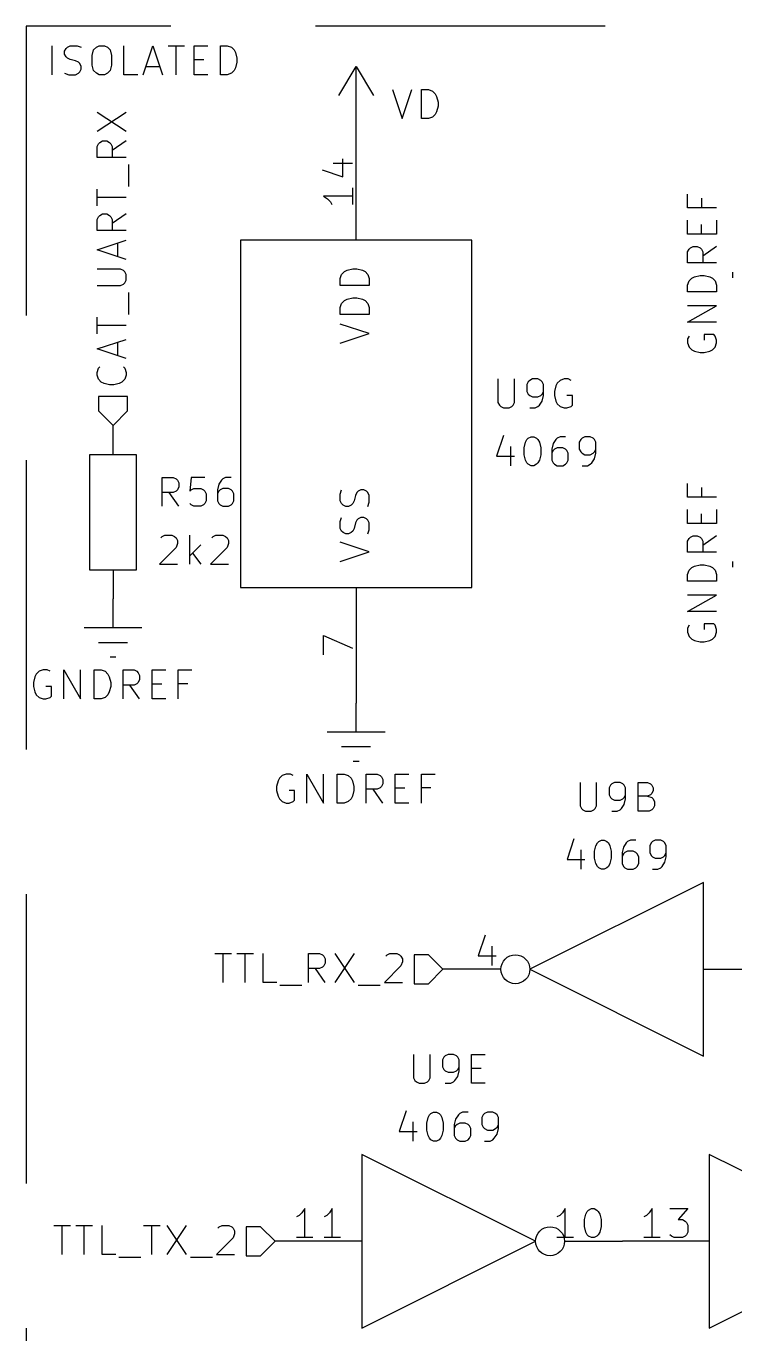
# Model space of a CAD drawing. Extents: x 0.4 to 16.1, y -11.3 to -0.4.
# Drawn here: x 5.87 to 7.094, y -8.17 to -5.91 of the extents above; entities that cross this region are included whole.
import ezdxf

# ---------------------------------------------------------------- set-up
doc = ezdxf.new("R2010")
doc.units = 0
doc.header["$MEASUREMENT"] = 0
doc.linetypes.add('DASHED', pattern=[0.75, 0.5, -0.25])
for name, color, linetype in [('BLUE3', 171, 'CONTINUOUS'), ('BROWN2', 54, 'CONTINUOUS'), ('CYAN2', 4, 'CONTINUOUS'), ('LYELLOW', 51, 'CONTINUOUS'), ('RED2', 1, 'CONTINUOUS')]:
    doc.layers.add(name, color=color, linetype=linetype)

msp = doc.modelspace()

# ---------------------------------------------------------------- linework, layer by layer
at = {"layer": 'BLUE3', "linetype": 'DASHED'}
for p, q in [((5.87, -5.91), (5.87, -8.22)), ((8.37, -5.91), (5.87, -5.91))]:
    msp.add_line(p, q, dxfattribs=at)
at = {"layer": 'BLUE3', "linetype": 'CONTINUOUS'}
for p, q in [((5.91503, -5.99387), (5.91503, -5.94387)), ((5.93646, -5.95339), (5.93884, -5.94863)), ((5.93646, -5.95815), (5.93646, -5.95339)), ((5.93884, -5.96291), (5.93646, -5.95815)), ((5.93884, -5.94863), (5.94122, -5.94625)), ((5.94122, -5.9653), (5.93884, -5.96291)), ((5.94122, -5.94625), (5.94598, -5.94387)), ((5.94598, -5.96767), (5.94122, -5.9653)), ((5.94598, -5.94387), (5.95789, -5.94387)), ((5.95789, -5.94387), (5.96503, -5.94625)), ((5.98407, -5.96053), (5.98646, -5.95101)), ((5.98407, -5.9772), (5.98407, -5.96053)), ((5.98646, -5.95101), (5.99122, -5.94625)), ((5.99122, -5.94625), (5.99598, -5.94387)), ((5.99598, -5.94387), (6.0055, -5.94387)), ((6.0055, -5.94387), (6.01027, -5.94625)), ((6.01027, -5.94625), (6.01503, -5.95101)), ((6.01503, -5.95101), (6.01741, -5.96053)), ((6.01741, -5.96053), (6.01741, -5.9772)), ((6.03884, -5.99387), (6.03884, -5.94387)), ((6.07217, -5.99387), (6.08884, -5.94387)), ((6.08884, -5.94387), (6.1055, -5.99387)), ((6.11503, -5.94387), (6.1436, -5.94387)), ((6.12931, -5.99387), (6.12931, -5.94387)), ((6.16027, -5.99387), (6.16027, -5.94387)), ((6.16027, -5.94387), (6.18407, -5.94387)), ((6.2055, -5.99387), (6.2055, -5.94387)), ((6.2055, -5.94387), (6.21741, -5.94387)), ((6.21741, -5.94387), (6.22455, -5.94625)), ((6.22455, -5.94625), (6.22931, -5.95101)), ((6.22931, -5.95101), (6.2317, -5.95577)), ((6.2317, -5.95577), (6.23407, -5.9653)), ((6.23407, -5.9653), (6.23407, -5.97244)), ((5.9555, -5.97006), (5.94598, -5.96767)), ((5.96027, -5.97244), (5.9555, -5.97006)), ((5.96265, -5.97482), (5.96027, -5.97244)), ((5.96503, -5.97958), (5.96265, -5.97482)), ((5.96265, -5.9891), (5.96503, -5.98434)), ((5.96503, -5.98434), (5.96503, -5.97958)), ((5.98646, -5.98672), (5.98407, -5.9772)), ((5.99122, -5.99148), (5.98646, -5.98672)), ((6.01503, -5.98672), (6.01027, -5.99148)), ((6.01741, -5.9772), (6.01503, -5.98672)), ((6.07693, -5.97958), (6.10074, -5.97958)), ((6.16027, -5.96767), (6.17693, -5.96767)), ((6.22931, -5.98672), (6.22455, -5.99148)), ((6.2317, -5.98196), (6.22931, -5.98672)), ((6.23407, -5.97244), (6.2317, -5.98196)), ((5.93646, -5.99148), (5.9436, -5.99387)), ((5.9436, -5.99387), (5.9555, -5.99387)), ((5.9555, -5.99387), (5.96027, -5.99148)), ((5.96027, -5.99148), (5.96265, -5.9891)), ((5.99598, -5.99387), (5.99122, -5.99148)), ((6.0055, -5.99387), (5.99598, -5.99387)), ((6.01027, -5.99148), (6.0055, -5.99387)), ((6.06265, -5.99387), (6.03884, -5.99387)), ((6.18407, -5.99387), (6.16027, -5.99387)), ((6.21741, -5.99387), (6.2055, -5.99387)), ((6.22455, -5.99148), (6.21741, -5.99387))]:
    msp.add_line(p, q, dxfattribs=at)
at = {"layer": 'BROWN2', "linetype": 'CONTINUOUS'}
for p, q in [((5.99262, -6.09175), (6.04262, -6.05842)), ((5.99262, -6.05842), (6.04262, -6.09175)), ((5.99262, -6.11794), (5.995, -6.11318)), ((5.99262, -6.13699), (5.99262, -6.11794)), ((5.995, -6.11318), (5.99738, -6.1108)), ((5.99738, -6.1108), (6.00214, -6.10842)), ((6.00214, -6.10842), (6.00928, -6.10842)), ((6.00928, -6.10842), (6.01405, -6.1108)), ((6.01405, -6.1108), (6.01643, -6.11318)), ((6.01643, -6.11318), (6.01881, -6.11794)), ((6.04262, -6.10842), (6.01881, -6.12509)), ((6.01881, -6.11794), (6.01881, -6.13699)), ((6.04262, -6.13699), (5.99262, -6.13699)), ((6.04738, -6.18699), (6.04738, -6.1489)), ((5.99262, -6.22032), (5.99262, -6.19175)), ((6.04262, -6.20604), (5.99262, -6.20604)), ((5.995, -6.23937), (5.99738, -6.23699)), ((5.99738, -6.23699), (6.00214, -6.23461)), ((6.00214, -6.23461), (6.00928, -6.23461)), ((6.00928, -6.23461), (6.01405, -6.23699)), ((6.01405, -6.23699), (6.01643, -6.23937)), ((6.04262, -6.23461), (6.01881, -6.25128)), ((5.99262, -6.24413), (5.995, -6.23937)), ((5.99262, -6.26318), (5.99262, -6.24413)), ((6.01643, -6.23937), (6.01881, -6.24413)), ((6.01881, -6.24413), (6.01881, -6.26318)), ((6.04262, -6.26318), (5.99262, -6.26318)), ((5.99262, -6.29652), (6.04262, -6.27985)), ((6.04262, -6.31318), (5.99262, -6.29652)), ((6.02833, -6.30842), (6.02833, -6.28461)), ((6.03309, -6.32985), (5.99262, -6.32985)), ((6.03785, -6.33223), (6.03309, -6.32985)), ((6.04024, -6.33461), (6.03785, -6.33223)), ((6.04262, -6.33937), (6.04024, -6.33461)), ((6.04024, -6.35366), (6.04262, -6.3489)), ((6.04262, -6.3489), (6.04262, -6.33937)), ((5.99262, -6.35842), (6.03309, -6.35842)), ((6.03309, -6.35842), (6.03785, -6.35604)), ((6.03785, -6.35604), (6.04024, -6.35366)), ((6.04738, -6.40842), (6.04738, -6.37032)), ((5.99262, -6.44175), (5.99262, -6.41318)), ((6.04262, -6.42747), (5.99262, -6.42747)), ((5.99262, -6.46794), (6.04262, -6.45128)), ((6.02833, -6.47985), (6.02833, -6.45604)), ((6.04262, -6.48461), (5.99262, -6.46794)), ((5.99262, -6.50842), (5.995, -6.50128)), ((5.99262, -6.51318), (5.99262, -6.50842)), ((5.995, -6.50128), (5.99738, -6.4989)), ((6.03785, -6.4989), (6.04024, -6.50128)), ((6.04024, -6.50128), (6.04262, -6.50842)), ((6.04262, -6.50842), (6.04262, -6.51318)), ((5.995, -6.52032), (5.99262, -6.51318)), ((5.99976, -6.52509), (5.995, -6.52032)), ((6.00452, -6.52747), (5.99976, -6.52509)), ((6.01405, -6.52985), (6.00452, -6.52747)), ((6.02119, -6.52985), (6.01405, -6.52985)), ((6.03071, -6.52747), (6.02119, -6.52985)), ((6.03547, -6.52509), (6.03071, -6.52747)), ((6.04024, -6.52032), (6.03547, -6.52509)), ((6.04262, -6.51318), (6.04024, -6.52032)), ((6.045, -6.55), (5.995, -6.55)), ((5.995, -6.55), (5.995, -6.575)), ((6.045, -6.575), (6.045, -6.55)), ((5.995, -6.575), (6.02, -6.6)), ((6.02, -6.6), (6.045, -6.575)), ((6.19604, -7.51262), (6.22461, -7.51262)), ((6.21032, -7.56262), (6.21032, -7.51262)), ((6.23413, -7.51262), (6.2627, -7.51262)), ((6.24842, -7.56262), (6.24842, -7.51262)), ((6.27937, -7.56262), (6.27937, -7.51262)), ((6.35794, -7.56262), (6.35794, -7.51262)), ((6.35794, -7.51262), (6.37699, -7.51262)), ((6.37699, -7.51262), (6.38175, -7.515)), ((6.38175, -7.515), (6.38413, -7.51738)), ((6.38413, -7.51738), (6.38652, -7.52214)), ((6.38652, -7.52214), (6.38652, -7.52928)), ((6.40318, -7.51262), (6.43652, -7.56262)), ((6.43652, -7.51262), (6.40318, -7.56262)), ((6.49128, -7.51738), (6.49366, -7.515)), ((6.49366, -7.515), (6.49842, -7.51262)), ((6.49842, -7.51262), (6.51032, -7.51262)), ((6.51032, -7.51262), (6.51509, -7.515)), ((6.51509, -7.515), (6.51747, -7.51738)), ((6.51747, -7.51738), (6.51985, -7.52214)), ((6.51985, -7.52214), (6.51985, -7.5269)), ((6.565, -7.515), (6.54, -7.515)), ((6.54, -7.515), (6.54, -7.565)), ((6.59, -7.54), (6.565, -7.515)), ((6.37699, -7.53881), (6.35794, -7.53881)), ((6.38652, -7.56262), (6.36985, -7.53881)), ((6.38175, -7.53643), (6.37699, -7.53881)), ((6.38413, -7.53405), (6.38175, -7.53643)), ((6.38652, -7.52928), (6.38413, -7.53405)), ((6.51747, -7.53405), (6.4889, -7.56262)), ((6.51985, -7.5269), (6.51747, -7.53405)), ((6.565, -7.565), (6.59, -7.54)), ((6.30318, -7.56262), (6.27937, -7.56262)), ((6.30794, -7.56738), (6.34604, -7.56738)), ((6.44366, -7.56738), (6.48175, -7.56738)), ((6.4889, -7.56262), (6.51985, -7.56262)), ((6.54, -7.565), (6.565, -7.565)), ((5.91794, -7.98262), (5.94652, -7.98262)), ((5.93223, -8.03262), (5.93223, -7.98262)), ((5.95604, -7.98262), (5.98461, -7.98262)), ((5.97032, -8.03262), (5.97032, -7.98262)), ((6.00128, -8.03262), (6.00128, -7.98262)), ((6.0727, -7.98262), (6.10128, -7.98262)), ((6.08699, -8.03262), (6.08699, -7.98262)), ((6.11318, -7.98262), (6.14652, -8.03262)), ((6.14652, -7.98262), (6.11318, -8.03262)), ((6.20128, -7.98738), (6.20366, -7.985)), ((6.20366, -7.985), (6.20842, -7.98262)), ((6.20842, -7.98262), (6.22032, -7.98262)), ((6.22032, -7.98262), (6.22509, -7.985)), ((6.22509, -7.985), (6.22747, -7.98738)), ((6.22747, -7.98738), (6.22985, -7.99214)), ((6.22985, -7.9969), (6.22747, -8.00405)), ((6.22985, -7.99214), (6.22985, -7.9969)), ((6.275, -7.985), (6.25, -7.985)), ((6.25, -7.985), (6.25, -8.035)), ((6.3, -8.01), (6.275, -7.985)), ((6.22747, -8.00405), (6.1989, -8.03262)), ((6.275, -8.035), (6.3, -8.01)), ((6.02509, -8.03262), (6.00128, -8.03262)), ((6.02985, -8.03738), (6.06794, -8.03738)), ((6.15366, -8.03738), (6.19175, -8.03738)), ((6.1989, -8.03262), (6.22985, -8.03262)), ((6.25, -8.035), (6.275, -8.035))]:
    msp.add_line(p, q, dxfattribs=at)
at = {"layer": 'CYAN2', "linetype": 'CONTINUOUS'}
for p, q in [((6.50289, -6.01969), (6.51956, -6.06969)), ((6.51956, -6.06969), (6.53622, -6.01969)), ((6.55289, -6.06969), (6.55289, -6.01969)), ((6.55289, -6.01969), (6.56479, -6.01969)), ((6.56479, -6.01969), (6.57193, -6.02207)), ((6.57193, -6.02207), (6.5767, -6.02683)), ((6.5767, -6.02683), (6.57908, -6.0316)), ((6.57908, -6.0316), (6.58146, -6.04112)), ((6.58146, -6.04826), (6.57908, -6.05779)), ((6.58146, -6.04112), (6.58146, -6.04826)), ((6.56479, -6.06969), (6.55289, -6.06969)), ((6.57193, -6.06731), (6.56479, -6.06969)), ((6.5767, -6.06255), (6.57193, -6.06731)), ((6.57908, -6.05779), (6.5767, -6.06255)), ((7.01262, -6.22407), (7.01262, -6.20026)), ((7.03643, -6.20741), (7.03643, -6.22407)), ((7.06262, -6.22407), (7.01262, -6.22407)), ((7.01262, -6.26931), (7.01262, -6.2455)), ((7.03643, -6.26931), (7.03643, -6.25265)), ((7.06262, -6.2455), (7.06262, -6.26931)), ((7.06262, -6.26931), (7.01262, -6.26931)), ((7.01262, -6.30026), (7.015, -6.2955)), ((7.01262, -6.31931), (7.01262, -6.30026)), ((7.015, -6.2955), (7.01738, -6.29312)), ((7.01738, -6.29312), (7.02214, -6.29074)), ((7.02214, -6.29074), (7.02928, -6.29074)), ((7.02928, -6.29074), (7.03405, -6.29312)), ((7.03405, -6.29312), (7.03643, -6.2955)), ((7.03643, -6.2955), (7.03881, -6.30026)), ((7.06262, -6.29074), (7.03881, -6.30741)), ((7.03881, -6.30026), (7.03881, -6.31931)), ((7.06262, -6.31931), (7.01262, -6.31931)), ((6.41262, -6.34619), (6.415, -6.33905)), ((6.41262, -6.35809), (6.41262, -6.34619)), ((6.415, -6.33905), (6.41976, -6.33428)), ((6.41976, -6.33428), (6.42452, -6.3319)), ((6.42452, -6.3319), (6.43405, -6.32952)), ((6.43405, -6.32952), (6.44119, -6.32952)), ((6.44119, -6.32952), (6.45071, -6.3319)), ((6.45071, -6.3319), (6.45547, -6.33428)), ((6.45547, -6.33428), (6.46024, -6.33905)), ((6.46024, -6.33905), (6.46262, -6.34619)), ((6.46262, -6.34619), (6.46262, -6.35809)), ((7.01262, -6.35741), (7.015, -6.35026)), ((7.015, -6.35026), (7.01976, -6.3455)), ((7.01976, -6.3455), (7.02452, -6.34312)), ((7.02452, -6.34312), (7.03405, -6.34074)), ((7.03405, -6.34074), (7.04119, -6.34074)), ((7.04119, -6.34074), (7.05071, -6.34312)), ((7.05071, -6.34312), (7.05547, -6.3455)), ((7.05547, -6.3455), (7.06024, -6.35026)), ((7.06024, -6.35026), (7.06262, -6.35741)), ((6.46262, -6.35809), (6.41262, -6.35809)), ((7.01262, -6.36931), (7.01262, -6.35741)), ((7.06262, -6.36931), (7.01262, -6.36931)), ((7.06262, -6.35741), (7.06262, -6.36931)), ((6.41262, -6.39619), (6.415, -6.38905)), ((6.415, -6.38905), (6.41976, -6.38428)), ((6.41976, -6.38428), (6.42452, -6.3819)), ((6.42452, -6.3819), (6.43405, -6.37952)), ((6.43405, -6.37952), (6.44119, -6.37952)), ((6.44119, -6.37952), (6.45071, -6.3819)), ((6.45071, -6.3819), (6.45547, -6.38428)), ((6.45547, -6.38428), (6.46024, -6.38905)), ((6.46024, -6.38905), (6.46262, -6.39619)), ((7.01262, -6.42169), (7.06262, -6.39312)), ((7.06262, -6.39312), (7.01262, -6.39312)), ((6.41262, -6.40809), (6.41262, -6.39619)), ((6.46262, -6.40809), (6.41262, -6.40809)), ((6.46262, -6.39619), (6.46262, -6.40809)), ((6.46262, -6.44143), (6.41262, -6.42476)), ((7.06262, -6.42169), (7.01262, -6.42169)), ((6.41262, -6.45809), (6.46262, -6.44143)), ((7.015, -6.4455), (7.01262, -6.45026)), ((7.01262, -6.45026), (7.01262, -6.45741)), ((7.01262, -6.45741), (7.015, -6.46455)), ((7.05785, -6.44312), (7.04119, -6.44312)), ((7.04119, -6.44312), (7.04119, -6.45265)), ((7.06024, -6.4455), (7.05785, -6.44312)), ((7.06262, -6.45265), (7.06024, -6.4455)), ((7.06024, -6.46455), (7.06262, -6.45741)), ((7.06262, -6.45741), (7.06262, -6.45265)), ((7.015, -6.46455), (7.01976, -6.46931)), ((7.01976, -6.46931), (7.02452, -6.47169)), ((7.02452, -6.47169), (7.03405, -6.47407)), ((7.03405, -6.47407), (7.04119, -6.47407)), ((7.04119, -6.47407), (7.05071, -6.47169)), ((7.05071, -6.47169), (7.05547, -6.46931)), ((7.05547, -6.46931), (7.06024, -6.46455)), ((6.68503, -6.51975), (6.68503, -6.56023)), ((6.7136, -6.56023), (6.7136, -6.51975)), ((6.73741, -6.52451), (6.73503, -6.52928)), ((6.73503, -6.52928), (6.73503, -6.54118)), ((6.73979, -6.52213), (6.73741, -6.52451)), ((6.74455, -6.51975), (6.73979, -6.52213)), ((6.75407, -6.51975), (6.74455, -6.51975)), ((6.75884, -6.52213), (6.75407, -6.51975)), ((6.76122, -6.52451), (6.75884, -6.52213)), ((6.7636, -6.52928), (6.76122, -6.52451)), ((6.7636, -6.54832), (6.7636, -6.52928)), ((6.78741, -6.52689), (6.78503, -6.53166)), ((6.79217, -6.52213), (6.78741, -6.52689)), ((6.79931, -6.51975), (6.79217, -6.52213)), ((6.80646, -6.51975), (6.79931, -6.51975)), ((6.81122, -6.52213), (6.80646, -6.51975)), ((6.73503, -6.54118), (6.73741, -6.54594)), ((6.73741, -6.54594), (6.73979, -6.54832)), ((6.73979, -6.54832), (6.74455, -6.5507)), ((6.74455, -6.5507), (6.75407, -6.5507)), ((6.75407, -6.5507), (6.75884, -6.54832)), ((6.75884, -6.54832), (6.76122, -6.54594)), ((6.76122, -6.54594), (6.7636, -6.54118)), ((6.76122, -6.55785), (6.7636, -6.54832)), ((6.78503, -6.53166), (6.78265, -6.54118)), ((6.78265, -6.54118), (6.78265, -6.54832)), ((6.78265, -6.54832), (6.78503, -6.55785)), ((6.8136, -6.54832), (6.80407, -6.54832)), ((6.8136, -6.56499), (6.8136, -6.54832)), ((6.68503, -6.56023), (6.68741, -6.56499)), ((6.68741, -6.56499), (6.68979, -6.56737)), ((6.68979, -6.56737), (6.69455, -6.56975)), ((6.69455, -6.56975), (6.70407, -6.56975)), ((6.70407, -6.56975), (6.70884, -6.56737)), ((6.70884, -6.56737), (6.71122, -6.56499)), ((6.71122, -6.56499), (6.7136, -6.56023)), ((6.73979, -6.56975), (6.74931, -6.56975)), ((6.74931, -6.56975), (6.75407, -6.56737)), ((6.75407, -6.56737), (6.75646, -6.56499)), ((6.75646, -6.56499), (6.76122, -6.55785)), ((6.78503, -6.55785), (6.78741, -6.56261)), ((6.78741, -6.56261), (6.79217, -6.56737)), ((6.79217, -6.56737), (6.79931, -6.56975)), ((6.79931, -6.56975), (6.80407, -6.56975)), ((6.80407, -6.56975), (6.81122, -6.56737)), ((6.81122, -6.56737), (6.8136, -6.56499)), ((6.69455, -6.61725), (6.68265, -6.65296)), ((6.73741, -6.62201), (6.74217, -6.61963)), ((6.74217, -6.61963), (6.74693, -6.61963)), ((6.74693, -6.61963), (6.75169, -6.62201)), ((6.79217, -6.61963), (6.78741, -6.62201)), ((6.80169, -6.61963), (6.79217, -6.61963)), ((6.83503, -6.61963), (6.83026, -6.62201)), ((6.84455, -6.61963), (6.83503, -6.61963)), ((6.84931, -6.62201), (6.84455, -6.61963)), ((6.70646, -6.6363), (6.70646, -6.66963)), ((6.73026, -6.63868), (6.73265, -6.62915)), ((6.73026, -6.65058), (6.73026, -6.63868)), ((6.73265, -6.62915), (6.73503, -6.62439)), ((6.73503, -6.62439), (6.73741, -6.62201)), ((6.75169, -6.62201), (6.75407, -6.62439)), ((6.75407, -6.62439), (6.75646, -6.62915)), ((6.75646, -6.62915), (6.75883, -6.63868)), ((6.75883, -6.63868), (6.75883, -6.65058)), ((6.78026, -6.63154), (6.77789, -6.64106)), ((6.77789, -6.64106), (6.77789, -6.66011)), ((6.78026, -6.64344), (6.77789, -6.6482)), ((6.78503, -6.62439), (6.78026, -6.63154)), ((6.78265, -6.64106), (6.78026, -6.64344)), ((6.78741, -6.63868), (6.78265, -6.64106)), ((6.78741, -6.62201), (6.78503, -6.62439)), ((6.79693, -6.63868), (6.78741, -6.63868)), ((6.80169, -6.64106), (6.79693, -6.63868)), ((6.80407, -6.64344), (6.80169, -6.64106)), ((6.80646, -6.6482), (6.80407, -6.64344)), ((6.82789, -6.62439), (6.8255, -6.62915)), ((6.8255, -6.62915), (6.8255, -6.64106)), ((6.8255, -6.64106), (6.82789, -6.64582)), ((6.83026, -6.62201), (6.82789, -6.62439)), ((6.85169, -6.62439), (6.84931, -6.62201)), ((6.85407, -6.62915), (6.85169, -6.62439)), ((6.85169, -6.64582), (6.85407, -6.64106)), ((6.85407, -6.6482), (6.85407, -6.62915)), ((6.68265, -6.65296), (6.7136, -6.65296)), ((6.73265, -6.66011), (6.73026, -6.65058)), ((6.73503, -6.66487), (6.73265, -6.66011)), ((6.73741, -6.66725), (6.73503, -6.66487)), ((6.75407, -6.66487), (6.75169, -6.66725)), ((6.75646, -6.66011), (6.75407, -6.66487)), ((6.75883, -6.65058), (6.75646, -6.66011)), ((6.77789, -6.66011), (6.78026, -6.66487)), ((6.78026, -6.66487), (6.78265, -6.66725)), ((6.80169, -6.66725), (6.80407, -6.66487)), ((6.80407, -6.66487), (6.80646, -6.66011)), ((6.80646, -6.66011), (6.80646, -6.6482)), ((6.82789, -6.64582), (6.83026, -6.6482)), ((6.83026, -6.6482), (6.83503, -6.65058)), ((6.83503, -6.65058), (6.84455, -6.65058)), ((6.84455, -6.65058), (6.84931, -6.6482)), ((6.84455, -6.66725), (6.84693, -6.66487)), ((6.84693, -6.66487), (6.85169, -6.65772)), ((6.84931, -6.6482), (6.85169, -6.64582)), ((6.85169, -6.65772), (6.85407, -6.6482)), ((6.74217, -6.66963), (6.73741, -6.66725)), ((6.74693, -6.66963), (6.74217, -6.66963)), ((6.75169, -6.66725), (6.74693, -6.66963)), ((6.78265, -6.66725), (6.78741, -6.66963)), ((6.78741, -6.66963), (6.79693, -6.66963)), ((6.79693, -6.66963), (6.80169, -6.66725)), ((6.83026, -6.66963), (6.83979, -6.66963)), ((6.83979, -6.66963), (6.84455, -6.66725)), ((6.10503, -6.73975), (6.10503, -6.68975)), ((6.10503, -6.68975), (6.12407, -6.68975)), ((6.12407, -6.68975), (6.12884, -6.69213)), ((6.12884, -6.69213), (6.13122, -6.69451)), ((6.13122, -6.71118), (6.12884, -6.71356)), ((6.13122, -6.69451), (6.1336, -6.69928)), ((6.1336, -6.70642), (6.13122, -6.71118)), ((6.1336, -6.69928), (6.1336, -6.70642)), ((6.15503, -6.68975), (6.15265, -6.71356)), ((6.15265, -6.71356), (6.15503, -6.71118)), ((6.17884, -6.68975), (6.15503, -6.68975)), ((6.15503, -6.71118), (6.15979, -6.7088)), ((6.15979, -6.7088), (6.17169, -6.7088)), ((6.17169, -6.7088), (6.17646, -6.71118)), ((6.17646, -6.71118), (6.17884, -6.71356)), ((6.20265, -6.70166), (6.20027, -6.71118)), ((6.20027, -6.71118), (6.20027, -6.73023)), ((6.20741, -6.69451), (6.20265, -6.70166)), ((6.20503, -6.71118), (6.20265, -6.71356)), ((6.20979, -6.7088), (6.20503, -6.71118)), ((6.20979, -6.69213), (6.20741, -6.69451)), ((6.21455, -6.68975), (6.20979, -6.69213)), ((6.21931, -6.7088), (6.20979, -6.7088)), ((6.22407, -6.68975), (6.21455, -6.68975)), ((6.22407, -6.71118), (6.21931, -6.7088)), ((6.22646, -6.71356), (6.22407, -6.71118)), ((6.41262, -6.71857), (6.415, -6.71143)), ((6.44833, -6.71143), (6.44357, -6.71381)), ((6.45309, -6.71143), (6.44833, -6.71143)), ((6.45785, -6.71381), (6.45309, -6.71143)), ((7.01262, -6.72407), (7.01262, -6.70026)), ((7.03643, -6.70741), (7.03643, -6.72407)), ((6.12407, -6.71594), (6.10503, -6.71594)), ((6.1336, -6.73975), (6.11693, -6.71594)), ((6.12884, -6.71356), (6.12407, -6.71594)), ((6.17884, -6.71356), (6.18122, -6.71832)), ((6.18122, -6.73023), (6.17884, -6.73499)), ((6.18122, -6.71832), (6.18122, -6.73023)), ((6.20265, -6.71356), (6.20027, -6.71832)), ((6.20027, -6.73023), (6.20265, -6.73499)), ((6.22884, -6.71832), (6.22646, -6.71356)), ((6.22646, -6.73499), (6.22884, -6.73023)), ((6.22884, -6.73023), (6.22884, -6.71832)), ((6.41262, -6.73047), (6.41262, -6.71857)), ((6.415, -6.73524), (6.41262, -6.73047)), ((6.43643, -6.73047), (6.43405, -6.73524)), ((6.43881, -6.72095), (6.43643, -6.73047)), ((6.44119, -6.71619), (6.43881, -6.72095)), ((6.44357, -6.71381), (6.44119, -6.71619)), ((6.46024, -6.71619), (6.45785, -6.71381)), ((6.46262, -6.72095), (6.46024, -6.71619)), ((6.46024, -6.74), (6.46262, -6.73285)), ((6.46262, -6.73285), (6.46262, -6.72095)), ((7.06262, -6.72407), (7.01262, -6.72407)), ((6.15503, -6.73737), (6.15265, -6.73499)), ((6.15979, -6.73975), (6.15503, -6.73737)), ((6.17169, -6.73975), (6.15979, -6.73975)), ((6.17646, -6.73737), (6.17169, -6.73975)), ((6.17884, -6.73499), (6.17646, -6.73737)), ((6.20265, -6.73499), (6.20503, -6.73737)), ((6.20503, -6.73737), (6.20979, -6.73975)), ((6.20979, -6.73975), (6.21931, -6.73975)), ((6.21931, -6.73975), (6.22407, -6.73737)), ((6.22407, -6.73737), (6.22646, -6.73499)), ((6.41738, -6.73762), (6.415, -6.73524)), ((6.42214, -6.74), (6.41738, -6.73762)), ((6.4269, -6.74), (6.42214, -6.74)), ((6.43167, -6.73762), (6.4269, -6.74)), ((6.43405, -6.73524), (6.43167, -6.73762)), ((7.01262, -6.76931), (7.01262, -6.7455)), ((7.03643, -6.76931), (7.03643, -6.75265)), ((7.06262, -6.7455), (7.06262, -6.76931)), ((6.41262, -6.76619), (6.415, -6.75905)), ((6.41262, -6.77809), (6.41262, -6.76619)), ((6.415, -6.78285), (6.41262, -6.77809)), ((6.43643, -6.77809), (6.43405, -6.78285)), ((6.43881, -6.76857), (6.43643, -6.77809)), ((6.44119, -6.76381), (6.43881, -6.76857)), ((6.44357, -6.76143), (6.44119, -6.76381)), ((6.44833, -6.75905), (6.44357, -6.76143)), ((6.45309, -6.75905), (6.44833, -6.75905)), ((6.45785, -6.76143), (6.45309, -6.75905)), ((6.46024, -6.76381), (6.45785, -6.76143)), ((6.46262, -6.76857), (6.46024, -6.76381)), ((6.46262, -6.78047), (6.46262, -6.76857)), ((7.06262, -6.76931), (7.01262, -6.76931)), ((6.10265, -6.79439), (6.10503, -6.79201)), ((6.10503, -6.79201), (6.10979, -6.78963)), ((6.10979, -6.78963), (6.12169, -6.78963)), ((6.12169, -6.78963), (6.12645, -6.79201)), ((6.12645, -6.79201), (6.12883, -6.79439)), ((6.12883, -6.79439), (6.13122, -6.79915)), ((6.13122, -6.79915), (6.13122, -6.80391)), ((6.15265, -6.83963), (6.15265, -6.78963)), ((6.19074, -6.79439), (6.19312, -6.79201)), ((6.19312, -6.79201), (6.19788, -6.78963)), ((6.19788, -6.78963), (6.20979, -6.78963)), ((6.20979, -6.78963), (6.21455, -6.79201)), ((6.21455, -6.79201), (6.21693, -6.79439)), ((6.21693, -6.79439), (6.21931, -6.79915)), ((6.21931, -6.79915), (6.21931, -6.80391)), ((6.46262, -6.81857), (6.41262, -6.8019)), ((6.41738, -6.78524), (6.415, -6.78285)), ((6.42214, -6.78762), (6.41738, -6.78524)), ((6.4269, -6.78762), (6.42214, -6.78762)), ((6.43167, -6.78524), (6.4269, -6.78762)), ((6.43405, -6.78285), (6.43167, -6.78524)), ((6.46024, -6.78762), (6.46262, -6.78047)), ((7.01262, -6.80026), (7.015, -6.7955)), ((7.01262, -6.81931), (7.01262, -6.80026)), ((7.015, -6.7955), (7.01738, -6.79312)), ((7.01738, -6.79312), (7.02214, -6.79074)), ((7.02214, -6.79074), (7.02928, -6.79074)), ((7.02928, -6.79074), (7.03405, -6.79312)), ((7.03405, -6.79312), (7.03643, -6.7955)), ((7.03643, -6.7955), (7.03881, -6.80026)), ((7.06262, -6.79074), (7.03881, -6.80741)), ((7.03881, -6.80026), (7.03881, -6.81931)), ((6.12883, -6.81106), (6.10026, -6.83963)), ((6.13122, -6.80391), (6.12883, -6.81106)), ((6.17169, -6.8063), (6.15265, -6.82534)), ((6.15741, -6.82058), (6.17169, -6.83963)), ((6.21693, -6.81106), (6.18836, -6.83963)), ((6.21931, -6.80391), (6.21693, -6.81106)), ((6.41262, -6.83524), (6.46262, -6.81857)), ((7.06262, -6.81931), (7.01262, -6.81931)), ((6.10026, -6.83963), (6.13122, -6.83963)), ((6.18836, -6.83963), (6.21931, -6.83963)), ((7.015, -6.85026), (7.01976, -6.8455)), ((7.01976, -6.8455), (7.02452, -6.84312)), ((7.02452, -6.84312), (7.03405, -6.84074)), ((7.03405, -6.84074), (7.04119, -6.84074)), ((7.04119, -6.84074), (7.05071, -6.84312)), ((7.05071, -6.84312), (7.05547, -6.8455)), ((7.05547, -6.8455), (7.06024, -6.85026)), ((7.01262, -6.85741), (7.015, -6.85026)), ((7.01262, -6.86931), (7.01262, -6.85741)), ((7.06262, -6.86931), (7.01262, -6.86931)), ((7.06024, -6.85026), (7.06262, -6.85741)), ((7.06262, -6.85741), (7.06262, -6.86931)), ((7.01262, -6.92169), (7.06262, -6.89312)), ((7.06262, -6.89312), (7.01262, -6.89312)), ((7.06262, -6.92169), (7.01262, -6.92169)), ((7.015, -6.9455), (7.01262, -6.95026)), ((7.01262, -6.95026), (7.01262, -6.95741)), ((7.01262, -6.95741), (7.015, -6.96455)), ((7.05785, -6.94312), (7.04119, -6.94312)), ((7.04119, -6.94312), (7.04119, -6.95265)), ((7.06024, -6.9455), (7.05785, -6.94312)), ((7.06262, -6.95265), (7.06024, -6.9455)), ((7.06024, -6.96455), (7.06262, -6.95741)), ((7.06262, -6.95741), (7.06262, -6.95265)), ((7.015, -6.96455), (7.01976, -6.96931)), ((7.01976, -6.96931), (7.02452, -6.97169)), ((7.02452, -6.97169), (7.03405, -6.97407)), ((7.03405, -6.97407), (7.04119, -6.97407)), ((7.04119, -6.97407), (7.05071, -6.97169)), ((7.05071, -6.97169), (7.05547, -6.96931)), ((7.05547, -6.96931), (7.06024, -6.96455)), ((5.89217, -7.025), (5.88741, -7.02976)), ((5.89931, -7.02261), (5.89217, -7.025)), ((5.90646, -7.02261), (5.89931, -7.02261)), ((5.91122, -7.025), (5.90646, -7.02261)), ((5.93503, -7.07261), (5.93503, -7.02261)), ((5.93503, -7.02261), (5.9636, -7.07261)), ((5.9636, -7.07261), (5.9636, -7.02261)), ((5.98741, -7.07261), (5.98741, -7.02261)), ((5.98741, -7.02261), (5.99931, -7.02261)), ((5.99931, -7.02261), (6.00646, -7.025)), ((6.00646, -7.025), (6.01122, -7.02976)), ((6.03741, -7.07261), (6.03741, -7.02261)), ((6.03741, -7.02261), (6.05646, -7.02261)), ((6.05646, -7.02261), (6.06122, -7.025)), ((6.06122, -7.025), (6.0636, -7.02737)), ((6.0636, -7.02737), (6.06598, -7.03214)), ((6.08741, -7.07261), (6.08741, -7.02261)), ((6.08741, -7.02261), (6.11122, -7.02261)), ((6.13265, -7.07261), (6.13265, -7.02261)), ((6.13265, -7.02261), (6.15646, -7.02261)), ((5.88503, -7.03452), (5.88265, -7.04404)), ((5.88265, -7.04404), (5.88265, -7.05119)), ((5.88265, -7.05119), (5.88503, -7.06071)), ((5.88741, -7.02976), (5.88503, -7.03452)), ((5.9136, -7.05119), (5.90407, -7.05119)), ((5.9136, -7.06785), (5.9136, -7.05119)), ((6.01122, -7.02976), (6.0136, -7.03452)), ((6.0136, -7.03452), (6.01598, -7.04404)), ((6.01598, -7.05119), (6.0136, -7.06071)), ((6.01598, -7.04404), (6.01598, -7.05119)), ((6.05646, -7.0488), (6.03741, -7.0488)), ((6.06598, -7.07261), (6.04931, -7.0488)), ((6.06122, -7.04642), (6.05646, -7.0488)), ((6.0636, -7.04404), (6.06122, -7.04642)), ((6.06598, -7.03928), (6.0636, -7.04404)), ((6.06598, -7.03214), (6.06598, -7.03928)), ((6.08741, -7.04642), (6.10407, -7.04642)), ((6.14931, -7.04642), (6.13265, -7.04642)), ((5.88503, -7.06071), (5.88741, -7.06547)), ((5.88741, -7.06547), (5.89217, -7.07023)), ((5.89217, -7.07023), (5.89931, -7.07261)), ((5.89931, -7.07261), (5.90407, -7.07261)), ((5.90407, -7.07261), (5.91122, -7.07023)), ((5.91122, -7.07023), (5.9136, -7.06785)), ((5.99931, -7.07261), (5.98741, -7.07261)), ((6.00646, -7.07023), (5.99931, -7.07261)), ((6.01122, -7.06547), (6.00646, -7.07023)), ((6.0136, -7.06071), (6.01122, -7.06547)), ((6.11122, -7.07261), (6.08741, -7.07261)), ((6.31217, -7.205), (6.30741, -7.20976)), ((6.31931, -7.20261), (6.31217, -7.205)), ((6.32646, -7.20261), (6.31931, -7.20261)), ((6.33122, -7.205), (6.32646, -7.20261)), ((6.35503, -7.25261), (6.35503, -7.20261)), ((6.35503, -7.20261), (6.3836, -7.25261)), ((6.3836, -7.25261), (6.3836, -7.20261)), ((6.40741, -7.25261), (6.40741, -7.20261)), ((6.40741, -7.20261), (6.41931, -7.20261)), ((6.41931, -7.20261), (6.42646, -7.205)), ((6.42646, -7.205), (6.43122, -7.20976)), ((6.45741, -7.25261), (6.45741, -7.20261)), ((6.45741, -7.20261), (6.47646, -7.20261)), ((6.47646, -7.20261), (6.48122, -7.205)), ((6.48122, -7.205), (6.4836, -7.20737)), ((6.4836, -7.20737), (6.48598, -7.21214)), ((6.50741, -7.25261), (6.50741, -7.20261)), ((6.50741, -7.20261), (6.53122, -7.20261)), ((6.55265, -7.25261), (6.55265, -7.20261)), ((6.55265, -7.20261), (6.57646, -7.20261)), ((6.30503, -7.21452), (6.30265, -7.22404)), ((6.30265, -7.22404), (6.30265, -7.23119)), ((6.30265, -7.23119), (6.30503, -7.24071)), ((6.30741, -7.20976), (6.30503, -7.21452)), ((6.3336, -7.23119), (6.32407, -7.23119)), ((6.3336, -7.24785), (6.3336, -7.23119)), ((6.43122, -7.20976), (6.4336, -7.21452)), ((6.4336, -7.21452), (6.43598, -7.22404)), ((6.43598, -7.23119), (6.4336, -7.24071)), ((6.43598, -7.22404), (6.43598, -7.23119)), ((6.47646, -7.2288), (6.45741, -7.2288)), ((6.48598, -7.25261), (6.46931, -7.2288)), ((6.48122, -7.22642), (6.47646, -7.2288)), ((6.4836, -7.22404), (6.48122, -7.22642)), ((6.48598, -7.21928), (6.4836, -7.22404)), ((6.48598, -7.21214), (6.48598, -7.21928)), ((6.50741, -7.22642), (6.52407, -7.22642)), ((6.56931, -7.22642), (6.55265, -7.22642)), ((6.8269, -7.21696), (6.8269, -7.25743)), ((6.85547, -7.25743), (6.85547, -7.21696)), ((6.87928, -7.22172), (6.8769, -7.22648)), ((6.8769, -7.22648), (6.8769, -7.23839)), ((6.88167, -7.21934), (6.87928, -7.22172)), ((6.88643, -7.21696), (6.88167, -7.21934)), ((6.89595, -7.21696), (6.88643, -7.21696)), ((6.90071, -7.21934), (6.89595, -7.21696)), ((6.90309, -7.22172), (6.90071, -7.21934)), ((6.90547, -7.22648), (6.90309, -7.22172)), ((6.90547, -7.24553), (6.90547, -7.22648)), ((6.9269, -7.26696), (6.9269, -7.21696)), ((6.9269, -7.21696), (6.94357, -7.21696)), ((6.94357, -7.21696), (6.94833, -7.21934)), ((6.94833, -7.21934), (6.95071, -7.22172)), ((6.95071, -7.22172), (6.95309, -7.22648)), ((6.95309, -7.23124), (6.95071, -7.236)), ((6.95309, -7.22648), (6.95309, -7.23124)), ((6.30503, -7.24071), (6.30741, -7.24547)), ((6.30741, -7.24547), (6.31217, -7.25023)), ((6.31217, -7.25023), (6.31931, -7.25261)), ((6.31931, -7.25261), (6.32407, -7.25261)), ((6.32407, -7.25261), (6.33122, -7.25023)), ((6.33122, -7.25023), (6.3336, -7.24785)), ((6.41931, -7.25261), (6.40741, -7.25261)), ((6.42646, -7.25023), (6.41931, -7.25261)), ((6.43122, -7.24547), (6.42646, -7.25023)), ((6.4336, -7.24071), (6.43122, -7.24547)), ((6.53122, -7.25261), (6.50741, -7.25261)), ((6.8769, -7.23839), (6.87928, -7.24315)), ((6.87928, -7.24315), (6.88167, -7.24553)), ((6.88167, -7.24553), (6.88643, -7.24791)), ((6.88643, -7.24791), (6.89595, -7.24791)), ((6.89595, -7.24791), (6.90071, -7.24553)), ((6.90071, -7.24553), (6.90309, -7.24315)), ((6.90309, -7.24315), (6.90547, -7.23839)), ((6.90309, -7.25505), (6.90547, -7.24553)), ((6.94357, -7.24076), (6.9269, -7.24076)), ((6.94833, -7.23839), (6.94357, -7.24076)), ((6.94357, -7.24076), (6.95071, -7.24315)), ((6.95071, -7.236), (6.94833, -7.23839)), ((6.95071, -7.24315), (6.95309, -7.24553)), ((6.95309, -7.24553), (6.95547, -7.25029)), ((6.95547, -7.25029), (6.95547, -7.25743)), ((6.8269, -7.25743), (6.82928, -7.26219)), ((6.82928, -7.26219), (6.83167, -7.26457)), ((6.83167, -7.26457), (6.83643, -7.26696)), ((6.83643, -7.26696), (6.84595, -7.26696)), ((6.84595, -7.26696), (6.85071, -7.26457)), ((6.85071, -7.26457), (6.85309, -7.26219)), ((6.85309, -7.26219), (6.85547, -7.25743)), ((6.88167, -7.26696), (6.89119, -7.26696)), ((6.89119, -7.26696), (6.89595, -7.26457)), ((6.89595, -7.26457), (6.89833, -7.26219)), ((6.89833, -7.26219), (6.90309, -7.25505)), ((6.94595, -7.26696), (6.9269, -7.26696)), ((6.95071, -7.26457), (6.94595, -7.26696)), ((6.95309, -7.26219), (6.95071, -7.26457)), ((6.95547, -7.25743), (6.95309, -7.26219)), ((6.81619, -7.31445), (6.80428, -7.35017)), ((6.85428, -7.32636), (6.85666, -7.32159)), ((6.85666, -7.32159), (6.85904, -7.31922)), ((6.85904, -7.31922), (6.8638, -7.31683)), ((6.8638, -7.31683), (6.86857, -7.31683)), ((6.86857, -7.31683), (6.87333, -7.31922)), ((6.87333, -7.31922), (6.87571, -7.32159)), ((6.87571, -7.32159), (6.87809, -7.32636)), ((6.90666, -7.32159), (6.9019, -7.32874)), ((6.90904, -7.31922), (6.90666, -7.32159)), ((6.9138, -7.31683), (6.90904, -7.31922)), ((6.92333, -7.31683), (6.9138, -7.31683)), ((6.94952, -7.32159), (6.94714, -7.32636)), ((6.9519, -7.31922), (6.94952, -7.32159)), ((6.95666, -7.31683), (6.9519, -7.31922)), ((6.96619, -7.31683), (6.95666, -7.31683)), ((6.97094, -7.31922), (6.96619, -7.31683)), ((6.97333, -7.32159), (6.97094, -7.31922)), ((6.97571, -7.32636), (6.97333, -7.32159)), ((6.82809, -7.3335), (6.82809, -7.36683)), ((6.8519, -7.33588), (6.85428, -7.32636)), ((6.8519, -7.34779), (6.8519, -7.33588)), ((6.87809, -7.32636), (6.88047, -7.33588)), ((6.88047, -7.33588), (6.88047, -7.34779)), ((6.9019, -7.32874), (6.89952, -7.33826)), ((6.89952, -7.33826), (6.89952, -7.35731)), ((6.9019, -7.34064), (6.89952, -7.34541)), ((6.90428, -7.33826), (6.9019, -7.34064)), ((6.90904, -7.33588), (6.90428, -7.33826)), ((6.91857, -7.33588), (6.90904, -7.33588)), ((6.92333, -7.33826), (6.91857, -7.33588)), ((6.92571, -7.34064), (6.92333, -7.33826)), ((6.92809, -7.34541), (6.92571, -7.34064)), ((6.94714, -7.32636), (6.94714, -7.33826)), ((6.94714, -7.33826), (6.94952, -7.34302)), ((6.94952, -7.34302), (6.9519, -7.34541)), ((6.97094, -7.34541), (6.97333, -7.34302)), ((6.97333, -7.34302), (6.97571, -7.33826)), ((6.97571, -7.34541), (6.97571, -7.32636)), ((6.80428, -7.35017), (6.83523, -7.35017)), ((6.85428, -7.35731), (6.8519, -7.34779)), ((6.85666, -7.36207), (6.85428, -7.35731)), ((6.85904, -7.36445), (6.85666, -7.36207)), ((6.8638, -7.36683), (6.85904, -7.36445)), ((6.86857, -7.36683), (6.8638, -7.36683)), ((6.87333, -7.36445), (6.86857, -7.36683)), ((6.87571, -7.36207), (6.87333, -7.36445)), ((6.87809, -7.35731), (6.87571, -7.36207)), ((6.88047, -7.34779), (6.87809, -7.35731)), ((6.89952, -7.35731), (6.9019, -7.36207)), ((6.9019, -7.36207), (6.90428, -7.36445)), ((6.90428, -7.36445), (6.90904, -7.36683)), ((6.90904, -7.36683), (6.91857, -7.36683)), ((6.91857, -7.36683), (6.92333, -7.36445)), ((6.92333, -7.36445), (6.92571, -7.36207)), ((6.92571, -7.36207), (6.92809, -7.35731)), ((6.92809, -7.35731), (6.92809, -7.34541)), ((6.9519, -7.34541), (6.95666, -7.34779)), ((6.9519, -7.36683), (6.96142, -7.36683)), ((6.95666, -7.34779), (6.96619, -7.34779)), ((6.96142, -7.36683), (6.96619, -7.36445)), ((6.96619, -7.34779), (6.97094, -7.34541)), ((6.96619, -7.36445), (6.96857, -7.36207)), ((6.96857, -7.36207), (6.97333, -7.35493)), ((6.97333, -7.35493), (6.97571, -7.34541)), ((6.53928, -7.68695), (6.53928, -7.72743)), ((6.56785, -7.72743), (6.56785, -7.68695)), ((6.59167, -7.69171), (6.58928, -7.69648)), ((6.58928, -7.69648), (6.58928, -7.70838)), ((6.59405, -7.68933), (6.59167, -7.69171)), ((6.59881, -7.68695), (6.59405, -7.68933)), ((6.60833, -7.68695), (6.59881, -7.68695)), ((6.61309, -7.68933), (6.60833, -7.68695)), ((6.61547, -7.69171), (6.61309, -7.68933)), ((6.61785, -7.69648), (6.61547, -7.69171)), ((6.61785, -7.71552), (6.61785, -7.69648)), ((6.63928, -7.73695), (6.63928, -7.68695)), ((6.63928, -7.68695), (6.66309, -7.68695)), ((6.53928, -7.72743), (6.54167, -7.73219)), ((6.56547, -7.73219), (6.56785, -7.72743)), ((6.58928, -7.70838), (6.59167, -7.71314)), ((6.59167, -7.71314), (6.59405, -7.71552)), ((6.59405, -7.71552), (6.59881, -7.71791)), ((6.59881, -7.71791), (6.60833, -7.71791)), ((6.60833, -7.71791), (6.61309, -7.71552)), ((6.61071, -7.73219), (6.61547, -7.72505)), ((6.61309, -7.71552), (6.61547, -7.71314)), ((6.61547, -7.71314), (6.61785, -7.70838)), ((6.61547, -7.72505), (6.61785, -7.71552)), ((6.63928, -7.71076), (6.65595, -7.71076)), ((6.54167, -7.73219), (6.54405, -7.73457)), ((6.54405, -7.73457), (6.54881, -7.73695)), ((6.54881, -7.73695), (6.55833, -7.73695)), ((6.55833, -7.73695), (6.56309, -7.73457)), ((6.56309, -7.73457), (6.56547, -7.73219)), ((6.59405, -7.73695), (6.60357, -7.73695)), ((6.60357, -7.73695), (6.60833, -7.73457)), ((6.60833, -7.73457), (6.61071, -7.73219)), ((6.66309, -7.73695), (6.63928, -7.73695)), ((6.52619, -7.78445), (6.51428, -7.82016)), ((6.5619, -7.80588), (6.56428, -7.79635)), ((6.56428, -7.79635), (6.56667, -7.79159)), ((6.56667, -7.79159), (6.56905, -7.78921)), ((6.56905, -7.78921), (6.57381, -7.78683)), ((6.57381, -7.78683), (6.57857, -7.78683)), ((6.57857, -7.78683), (6.58333, -7.78921)), ((6.58333, -7.78921), (6.58571, -7.79159)), ((6.58571, -7.79159), (6.58809, -7.79635)), ((6.58809, -7.79635), (6.59047, -7.80588)), ((6.61667, -7.79159), (6.6119, -7.79874)), ((6.61905, -7.78921), (6.61667, -7.79159)), ((6.62381, -7.78683), (6.61905, -7.78921)), ((6.63333, -7.78683), (6.62381, -7.78683)), ((6.65952, -7.79159), (6.65714, -7.79635)), ((6.65714, -7.79635), (6.65714, -7.80826)), ((6.6619, -7.78921), (6.65952, -7.79159)), ((6.66667, -7.78683), (6.6619, -7.78921)), ((6.67619, -7.78683), (6.66667, -7.78683)), ((6.68095, -7.78921), (6.67619, -7.78683)), ((6.68333, -7.79159), (6.68095, -7.78921)), ((6.68571, -7.79635), (6.68333, -7.79159)), ((6.68571, -7.8154), (6.68571, -7.79635)), ((6.53809, -7.8035), (6.53809, -7.83683)), ((6.5619, -7.81778), (6.5619, -7.80588)), ((6.56428, -7.82731), (6.5619, -7.81778)), ((6.59047, -7.81778), (6.58809, -7.82731)), ((6.59047, -7.80588), (6.59047, -7.81778)), ((6.6119, -7.79874), (6.60952, -7.80826)), ((6.60952, -7.80826), (6.60952, -7.82731)), ((6.6119, -7.81064), (6.60952, -7.8154)), ((6.61428, -7.80826), (6.6119, -7.81064)), ((6.61905, -7.80588), (6.61428, -7.80826)), ((6.62857, -7.80588), (6.61905, -7.80588)), ((6.63333, -7.80826), (6.62857, -7.80588)), ((6.63571, -7.81064), (6.63333, -7.80826)), ((6.63809, -7.8154), (6.63571, -7.81064)), ((6.63809, -7.82731), (6.63809, -7.8154)), ((6.65714, -7.80826), (6.65952, -7.81302)), ((6.65952, -7.81302), (6.6619, -7.8154)), ((6.6619, -7.8154), (6.66667, -7.81778)), ((6.66667, -7.81778), (6.67619, -7.81778)), ((6.67619, -7.81778), (6.68095, -7.8154)), ((6.68095, -7.8154), (6.68333, -7.81302)), ((6.68333, -7.81302), (6.68571, -7.80826)), ((6.68333, -7.82493), (6.68571, -7.8154)), ((6.51428, -7.82016), (6.54524, -7.82016)), ((6.56667, -7.83207), (6.56428, -7.82731)), ((6.56905, -7.83445), (6.56667, -7.83207)), ((6.57381, -7.83683), (6.56905, -7.83445)), ((6.57857, -7.83683), (6.57381, -7.83683)), ((6.58333, -7.83445), (6.57857, -7.83683)), ((6.58571, -7.83207), (6.58333, -7.83445)), ((6.58809, -7.82731), (6.58571, -7.83207)), ((6.60952, -7.82731), (6.6119, -7.83207)), ((6.6119, -7.83207), (6.61428, -7.83445)), ((6.61428, -7.83445), (6.61905, -7.83683)), ((6.61905, -7.83683), (6.62857, -7.83683)), ((6.62857, -7.83683), (6.63333, -7.83445)), ((6.63333, -7.83445), (6.63571, -7.83207)), ((6.63571, -7.83207), (6.63809, -7.82731)), ((6.6619, -7.83683), (6.67143, -7.83683)), ((6.67143, -7.83683), (6.67619, -7.83445)), ((6.67619, -7.83445), (6.67857, -7.83207)), ((6.67857, -7.83207), (6.68333, -7.82493))]:
    msp.add_line(p, q, dxfattribs=at)
at = {"layer": 'LYELLOW', "linetype": 'CONTINUOUS'}
for p, q in [((6.24, -6.28), (6.24, -6.88)), ((6.64, -6.28), (6.24, -6.28)), ((6.64, -6.88), (6.64, -6.28)), ((6.24, -6.88), (6.64, -6.88)), ((7.04, -7.39), (6.74, -7.54)), ((7.04, -7.69), (7.04, -7.39)), ((6.74, -7.54), (7.04, -7.69)), ((6.45, -7.86), (6.45, -8.16)), ((6.75, -8.01), (6.45, -7.86)), ((7.05, -7.86), (7.05, -8.16)), ((7.35, -8.01), (7.05, -7.86)), ((6.45, -8.16), (6.75, -8.01)), ((7.05, -8.16), (7.35, -8.01))]:
    msp.add_line(p, q, dxfattribs=at)
at = {"layer": 'RED2', "linetype": 'CONTINUOUS'}
for p, q in [((6.41, -6.03), (6.44, -5.98)), ((6.44, -6.08), (6.44, -5.98)), ((6.44, -5.98), (6.47, -6.03)), ((6.44, -6.28), (6.44, -6.08)), ((6.40028, -6.14667), (6.43362, -6.14667)), ((6.41695, -6.17047), (6.41695, -6.13952)), ((6.38124, -6.15857), (6.41695, -6.17047)), ((6.43362, -6.18952), (6.43362, -6.21809)), ((6.43362, -6.20381), (6.38362, -6.20381)), ((6.38362, -6.20381), (6.39076, -6.20857)), ((6.39076, -6.20857), (6.39552, -6.21333)), ((6.39552, -6.21333), (6.3979, -6.21809)), ((6.24, -6.28), (6.24, -6.88)), ((6.64, -6.28), (6.24, -6.28)), ((6.24, -6.28), (6.24, -6.88)), ((6.64, -6.28), (6.24, -6.28)), ((6.64, -6.88), (6.64, -6.28)), ((6.64, -6.88), (6.64, -6.28)), ((7.09, -6.335), (7.09, -6.345)), ((6.02, -6.65), (6.02, -6.6)), ((5.98, -6.85), (5.98, -6.65)), ((5.98, -6.65), (6.06, -6.65)), ((6.06, -6.65), (6.06, -6.85)), ((7.09, -6.835), (7.09, -6.845)), ((6.06, -6.85), (5.98, -6.85)), ((6.02, -6.85), (6.02, -6.9)), ((6.24, -6.88), (6.64, -6.88)), ((6.24, -6.88), (6.64, -6.88)), ((6.44, -6.88), (6.44, -7.08)), ((6.02, -6.95), (6.02, -6.9)), ((6.07, -6.95), (5.97, -6.95)), ((5.995, -6.975), (6.045, -6.975)), ((6.38362, -6.99667), (6.38362, -6.96333)), ((6.38362, -6.96333), (6.43362, -6.98476)), ((6.015, -7), (6.025, -7)), ((6.44, -7.13), (6.44, -7.08)), ((6.49, -7.13), (6.39, -7.13)), ((6.415, -7.155), (6.465, -7.155)), ((6.435, -7.18), (6.445, -7.18)), ((7.04, -7.39), (6.74, -7.54)), ((7.04, -7.39), (6.74, -7.54)), ((7.04, -7.69), (7.04, -7.39)), ((7.04, -7.69), (7.04, -7.39)), ((6.66262, -7.48124), (6.65071, -7.51695)), ((6.67452, -7.50028), (6.67452, -7.53362)), ((6.65071, -7.51695), (6.68167, -7.51695)), ((6.69, -7.54), (6.59, -7.54)), ((6.74, -7.54), (7.04, -7.69)), ((6.74, -7.54), (7.04, -7.69)), ((7.04, -7.54), (7.19, -7.54)), ((6.45, -7.86), (6.45, -8.16)), ((6.75, -8.01), (6.45, -7.86)), ((6.45, -7.86), (6.45, -8.16)), ((6.75, -8.01), (6.45, -7.86)), ((7.05, -7.86), (7.05, -8.16)), ((7.35, -8.01), (7.05, -7.86)), ((7.05, -7.86), (7.05, -8.16)), ((7.35, -8.01), (7.05, -7.86)), ((6.35119, -7.95362), (6.34643, -7.96076)), ((6.35119, -8.00362), (6.35119, -7.95362)), ((6.39881, -7.95362), (6.39405, -7.96076)), ((6.39881, -8.00362), (6.39881, -7.95362)), ((6.80119, -7.95362), (6.79643, -7.96076)), ((6.80119, -8.00362), (6.80119, -7.95362)), ((6.84167, -7.956), (6.84643, -7.95362)), ((6.84643, -7.95362), (6.85119, -7.95362)), ((6.85119, -7.95362), (6.85595, -7.956)), ((6.95119, -7.95362), (6.94643, -7.96076)), ((6.95119, -8.00362), (6.95119, -7.95362)), ((6.98214, -7.95362), (7.01309, -7.95362)), ((7.01309, -7.95362), (6.99643, -7.97267)), ((6.34167, -7.96552), (6.3369, -7.9679)), ((6.34643, -7.96076), (6.34167, -7.96552)), ((6.38928, -7.96552), (6.38452, -7.9679)), ((6.39405, -7.96076), (6.38928, -7.96552)), ((6.79167, -7.96552), (6.7869, -7.9679)), ((6.79643, -7.96076), (6.79167, -7.96552)), ((6.83452, -7.97267), (6.8369, -7.96314)), ((6.83452, -7.98457), (6.83452, -7.97267)), ((6.8369, -7.96314), (6.83928, -7.95838)), ((6.83928, -7.95838), (6.84167, -7.956)), ((6.85595, -7.956), (6.85833, -7.95838)), ((6.85833, -7.95838), (6.86071, -7.96314)), ((6.86071, -7.96314), (6.86309, -7.97267)), ((6.86309, -7.97267), (6.86309, -7.98457)), ((6.94167, -7.96552), (6.9369, -7.9679)), ((6.94643, -7.96076), (6.94167, -7.96552)), ((6.99643, -7.97267), (7.00357, -7.97267)), ((7.00357, -7.97267), (7.00833, -7.97505)), ((7.00833, -7.97505), (7.01071, -7.97743)), ((7.01071, -7.97743), (7.01309, -7.98219)), ((6.8369, -7.99409), (6.83452, -7.98457)), ((6.83928, -7.99885), (6.8369, -7.99409)), ((6.84167, -8.00124), (6.83928, -7.99885)), ((6.85833, -7.99885), (6.85595, -8.00124)), ((6.86071, -7.99409), (6.85833, -7.99885)), ((6.86309, -7.98457), (6.86071, -7.99409)), ((6.98452, -8.00124), (6.98214, -7.99885)), ((7.01071, -7.99885), (7.00833, -8.00124)), ((7.01309, -7.99409), (7.01071, -7.99885)), ((7.01309, -7.98219), (7.01309, -7.99409)), ((6.45, -8.01), (6.3, -8.01)), ((6.36547, -8.00362), (6.3369, -8.00362)), ((6.41309, -8.00362), (6.38452, -8.00362)), ((6.45, -8.16), (6.75, -8.01)), ((6.45, -8.16), (6.75, -8.01)), ((6.81547, -8.00362), (6.7869, -8.00362)), ((6.8, -8.01), (6.9, -8.01)), ((6.84643, -8.00362), (6.84167, -8.00124)), ((6.85119, -8.00362), (6.84643, -8.00362)), ((6.85595, -8.00124), (6.85119, -8.00362)), ((7.05, -8.01), (6.9, -8.01)), ((6.96547, -8.00362), (6.9369, -8.00362)), ((6.98928, -8.00362), (6.98452, -8.00124)), ((7.00357, -8.00362), (6.98928, -8.00362)), ((7.00833, -8.00124), (7.00357, -8.00362)), ((7.05, -8.16), (7.35, -8.01)), ((7.05, -8.16), (7.35, -8.01))]:
    msp.add_line(p, q, dxfattribs=at)
at = {"layer": 'RED2'}
for centre in [(6.715, -7.54), (6.775, -8.01)]:
    msp.add_circle(centre, 0.025, dxfattribs=at)

doc.saveas('drawing.dxf')
